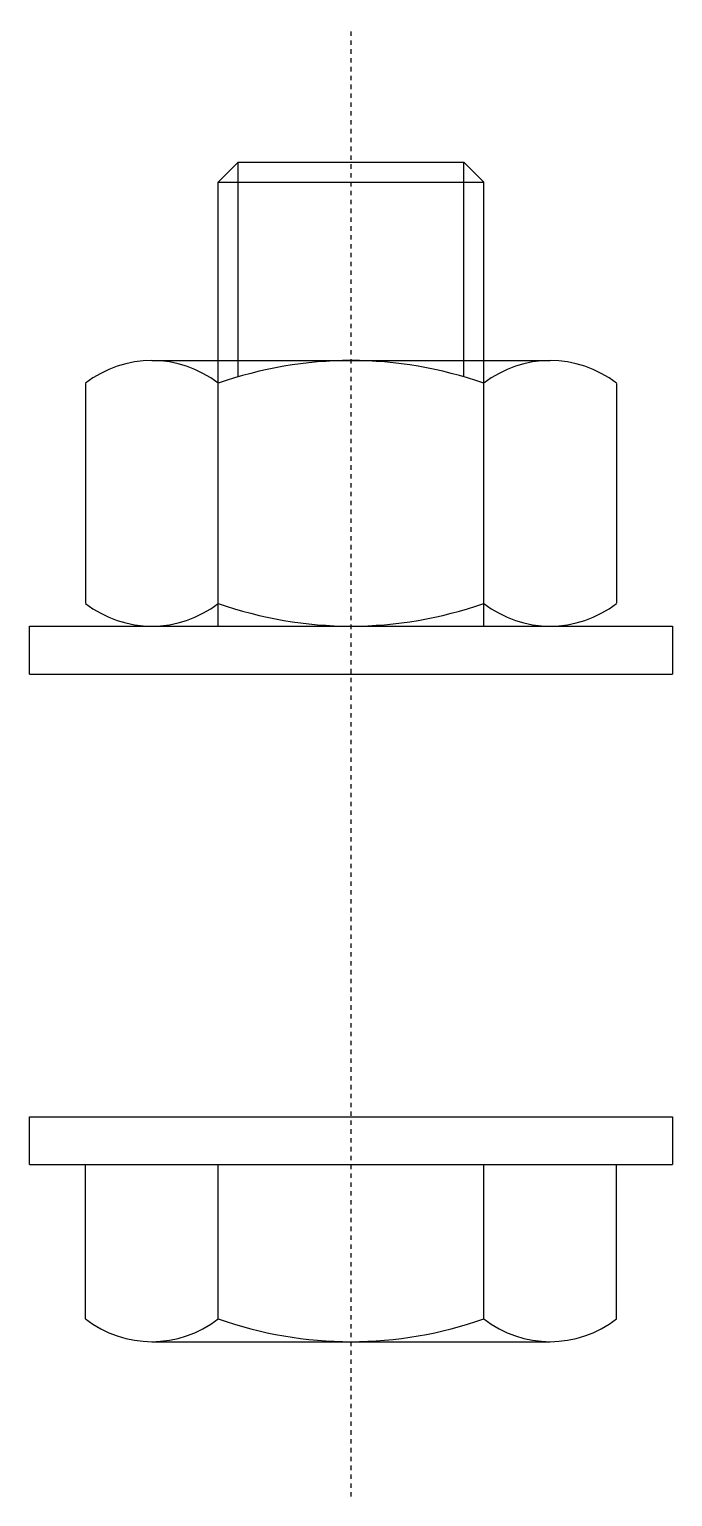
# Model space of a CAD drawing. Header units: millimetres. Extents: x -7.3 to 7.3, y -8.6 to 24.6.
import ezdxf

# ---------------------------------------------------------------- set-up
doc = ezdxf.new("R2010")
doc.units = ezdxf.units.MM
doc.linetypes.add('CENTER', pattern=[2, 1.25, -0.25, 0.25, -0.25])

msp = doc.modelspace()

# ---------------------------------------------------------------- linework, layer by layer
at = {"linetype": 'CENTER', "ltscale": 0.003}
msp.add_line((0, -8.584), (0, 24.566), dxfattribs=at)
for p, q in [((-2.55, 21.566), (-3, 21.116)), ((-2.55, 21.566), (2.55, 21.566)), ((-2.55, 16.714), (-2.55, 21.566)), ((2.55, 21.566), (3, 21.116)), ((2.55, 16.714), (2.55, 21.566)), ((-3, 21.116), (3, 21.116)), ((-3, 11.083), (-3, 21.116)), ((3, 11.083), (3, 21.116)), ((-4.5, 17.083), (4.5, 17.083)), ((-6, 16.568), (-6, 11.598)), ((6, 16.568), (6, 11.598)), ((-4.5, 11.083), (4.5, 11.083)), ((-6, -4.568), (-6, -1.083)), ((-6, -1.083), (6, -1.083)), ((-3, -4.568), (-3, -1.083)), ((3, -4.568), (3, -1.083)), ((6, -4.568), (6, -1.083)), ((-4.5, -5.083), (4.5, -5.083)), ((0, -5.083), (3, -5.083))]:
    msp.add_line(p, q)
at = {"linetype": 'Continuous'}
for p, q in [((-7.269, 10), (7.269, 10)), ((-7.269, -1.083), (7.269, -1.083))]:
    msp.add_line(p, q, dxfattribs=at)
at = {"color": 7, "linetype": 'ByBlock'}
for points in [[(-7.269, 10), (-7.269, 11.083), (7.269, 11.083), (7.269, 10)], [(-7.269, -1.083), (-7.269, 0), (7.269, 0), (7.269, -1.083)]]:
    msp.add_lwpolyline(points, dxfattribs=at)
for centre, radius, start, end in [((-4.5, 14.64), 2.443, 52.1211, 127.8789), ((0, 8.083), 9, 70.5288, 109.4712), ((4.5, 14.64), 2.443, 52.1211, 127.8789), ((-4.5, 13.526), 2.443, 232.1211, 307.8789), ((0, 20.083), 9, 250.5288, 289.4712), ((4.5, 13.526), 2.443, 232.1211, 307.8789), ((-4.5, -2.64), 2.443, 232.1211, 307.8789), ((0, 3.917), 9, 250.5288, 289.4712), ((4.5, -2.64), 2.443, 232.1211, 307.8789)]:
    msp.add_arc(centre, radius, start, end)

doc.saveas('drawing.dxf')
